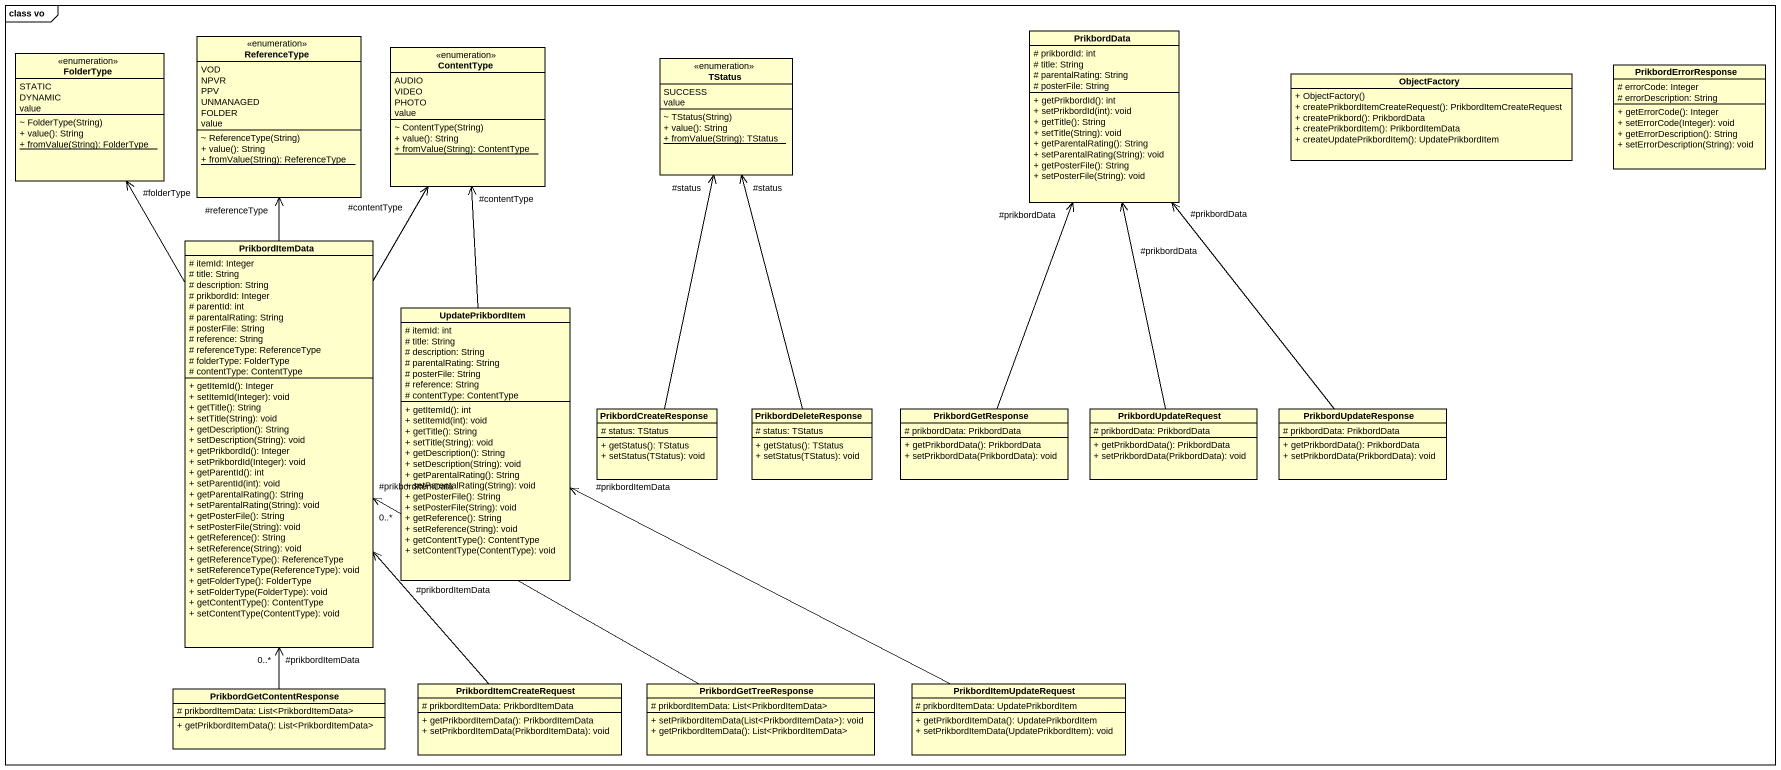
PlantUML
@startuml
mainframe class vo
hide circle
hide empty members
skinparam classAttributeIconSize 0
enum FolderType {
  STATIC
  DYNAMIC
  value
  ~ FolderType(String)
  + value(): String
  {static} + fromValue(String): FolderType
}
enum ReferenceType {
  VOD
  NPVR
  PPV
  UNMANAGED
  FOLDER
  value
  ~ ReferenceType(String)
  + value(): String
  {static} + fromValue(String): ReferenceType
}
enum ContentType {
  AUDIO
  VIDEO
  PHOTO
  value
  ~ ContentType(String)
  + value(): String
  {static} + fromValue(String): ContentType
}
class PrikbordData {
  # prikbordId: int
  # title: String
  # parentalRating: String
  # posterFile: String
  + getPrikbordId(): int
  + setPrikbordId(int): void
  + getTitle(): String
  + setTitle(String): void
  + getParentalRating(): String
  + setParentalRating(String): void
  + getPosterFile(): String
  + setPosterFile(String): void
}
enum TStatus {
  SUCCESS
  value
  ~ TStatus(String)
  + value(): String
  {static} + fromValue(String): TStatus
}
class ObjectFactory {
  + ObjectFactory()
  + createPrikbordItemCreateRequest(): PrikbordItemCreateRequest
  + createPrikbord(): PrikbordData
  + createPrikbordItem(): PrikbordItemData
  + createUpdatePrikbordItem(): UpdatePrikbordItem
}
class PrikbordErrorResponse {
  # errorCode: Integer
  # errorDescription: String
  + getErrorCode(): Integer
  + setErrorCode(Integer): void
  + getErrorDescription(): String
  + setErrorDescription(String): void
}
class PrikbordItemData {
  # itemId: Integer
  # title: String
  # description: String
  # prikbordId: Integer
  # parentId: int
  # parentalRating: String
  # posterFile: String
  # reference: String
  # referenceType: ReferenceType
  # folderType: FolderType
  # contentType: ContentType
  + getItemId(): Integer
  + setItemId(Integer): void
  + getTitle(): String
  + setTitle(String): void
  + getDescription(): String
  + setDescription(String): void
  + getPrikbordId(): Integer
  + setPrikbordId(Integer): void
  + getParentId(): int
  + setParentId(int): void
  + getParentalRating(): String
  + setParentalRating(String): void
  + getPosterFile(): String
  + setPosterFile(String): void
  + getReference(): String
  + setReference(String): void
  + getReferenceType(): ReferenceType
  + setReferenceType(ReferenceType): void
  + getFolderType(): FolderType
  + setFolderType(FolderType): void
  + getContentType(): ContentType
  + setContentType(ContentType): void
}
class UpdatePrikbordItem {
  # itemId: int
  # title: String
  # description: String
  # parentalRating: String
  # posterFile: String
  # reference: String
  # contentType: ContentType
  + getItemId(): int
  + setItemId(int): void
  + getTitle(): String
  + setTitle(String): void
  + getDescription(): String
  + setDescription(String): void
  + getParentalRating(): String
  + setParentalRating(String): void
  + getPosterFile(): String
  + setPosterFile(String): void
  + getReference(): String
  + setReference(String): void
  + getContentType(): ContentType
  + setContentType(ContentType): void
}
class PrikbordCreateResponse {
  # status: TStatus
  + getStatus(): TStatus
  + setStatus(TStatus): void
}
class PrikbordDeleteResponse {
  # status: TStatus
  + getStatus(): TStatus
  + setStatus(TStatus): void
}
class PrikbordGetResponse {
  # prikbordData: PrikbordData
  + getPrikbordData(): PrikbordData
  + setPrikbordData(PrikbordData): void
}
class PrikbordUpdateRequest {
  # prikbordData: PrikbordData
  + getPrikbordData(): PrikbordData
  + setPrikbordData(PrikbordData): void
}
class PrikbordUpdateResponse {
  # prikbordData: PrikbordData
  + getPrikbordData(): PrikbordData
  + setPrikbordData(PrikbordData): void
}
class PrikbordGetContentResponse {
  # prikbordItemData: List<PrikbordItemData>
  + getPrikbordItemData(): List<PrikbordItemData>
}
class PrikbordItemCreateRequest {
  # prikbordItemData: PrikbordItemData
  + getPrikbordItemData(): PrikbordItemData
  + setPrikbordItemData(PrikbordItemData): void
}
class PrikbordGetTreeResponse {
  # prikbordItemData: List<PrikbordItemData>
  + setPrikbordItemData(List<PrikbordItemData>): void
  + getPrikbordItemData(): List<PrikbordItemData>
}
class PrikbordItemUpdateRequest {
  # prikbordItemData: UpdatePrikbordItem
  + getPrikbordItemData(): UpdatePrikbordItem
  + setPrikbordItemData(UpdatePrikbordItem): void
}
PrikbordItemData -up-> "#folderType" FolderType
PrikbordItemData -up-> "#referenceType" ReferenceType
PrikbordItemData -up-> "#contentType" ContentType
UpdatePrikbordItem -up-> "#contentType" ContentType
PrikbordCreateResponse -up-> "#status" TStatus
PrikbordDeleteResponse -up-> "#status" TStatus
PrikbordGetResponse -up-> "#prikbordData" PrikbordData
PrikbordUpdateRequest -up-> "#prikbordData" PrikbordData
PrikbordUpdateResponse -up-> "#prikbordData" PrikbordData
PrikbordGetContentResponse -up-> "#prikbordItemData\n0..*" PrikbordItemData
PrikbordItemCreateRequest -up-> "#prikbordItemData" PrikbordItemData
PrikbordGetTreeResponse -left-> "#prikbordItemData\n0..*" PrikbordItemData
PrikbordItemUpdateRequest -left-> "#prikbordItemData" UpdatePrikbordItem
@enduml
